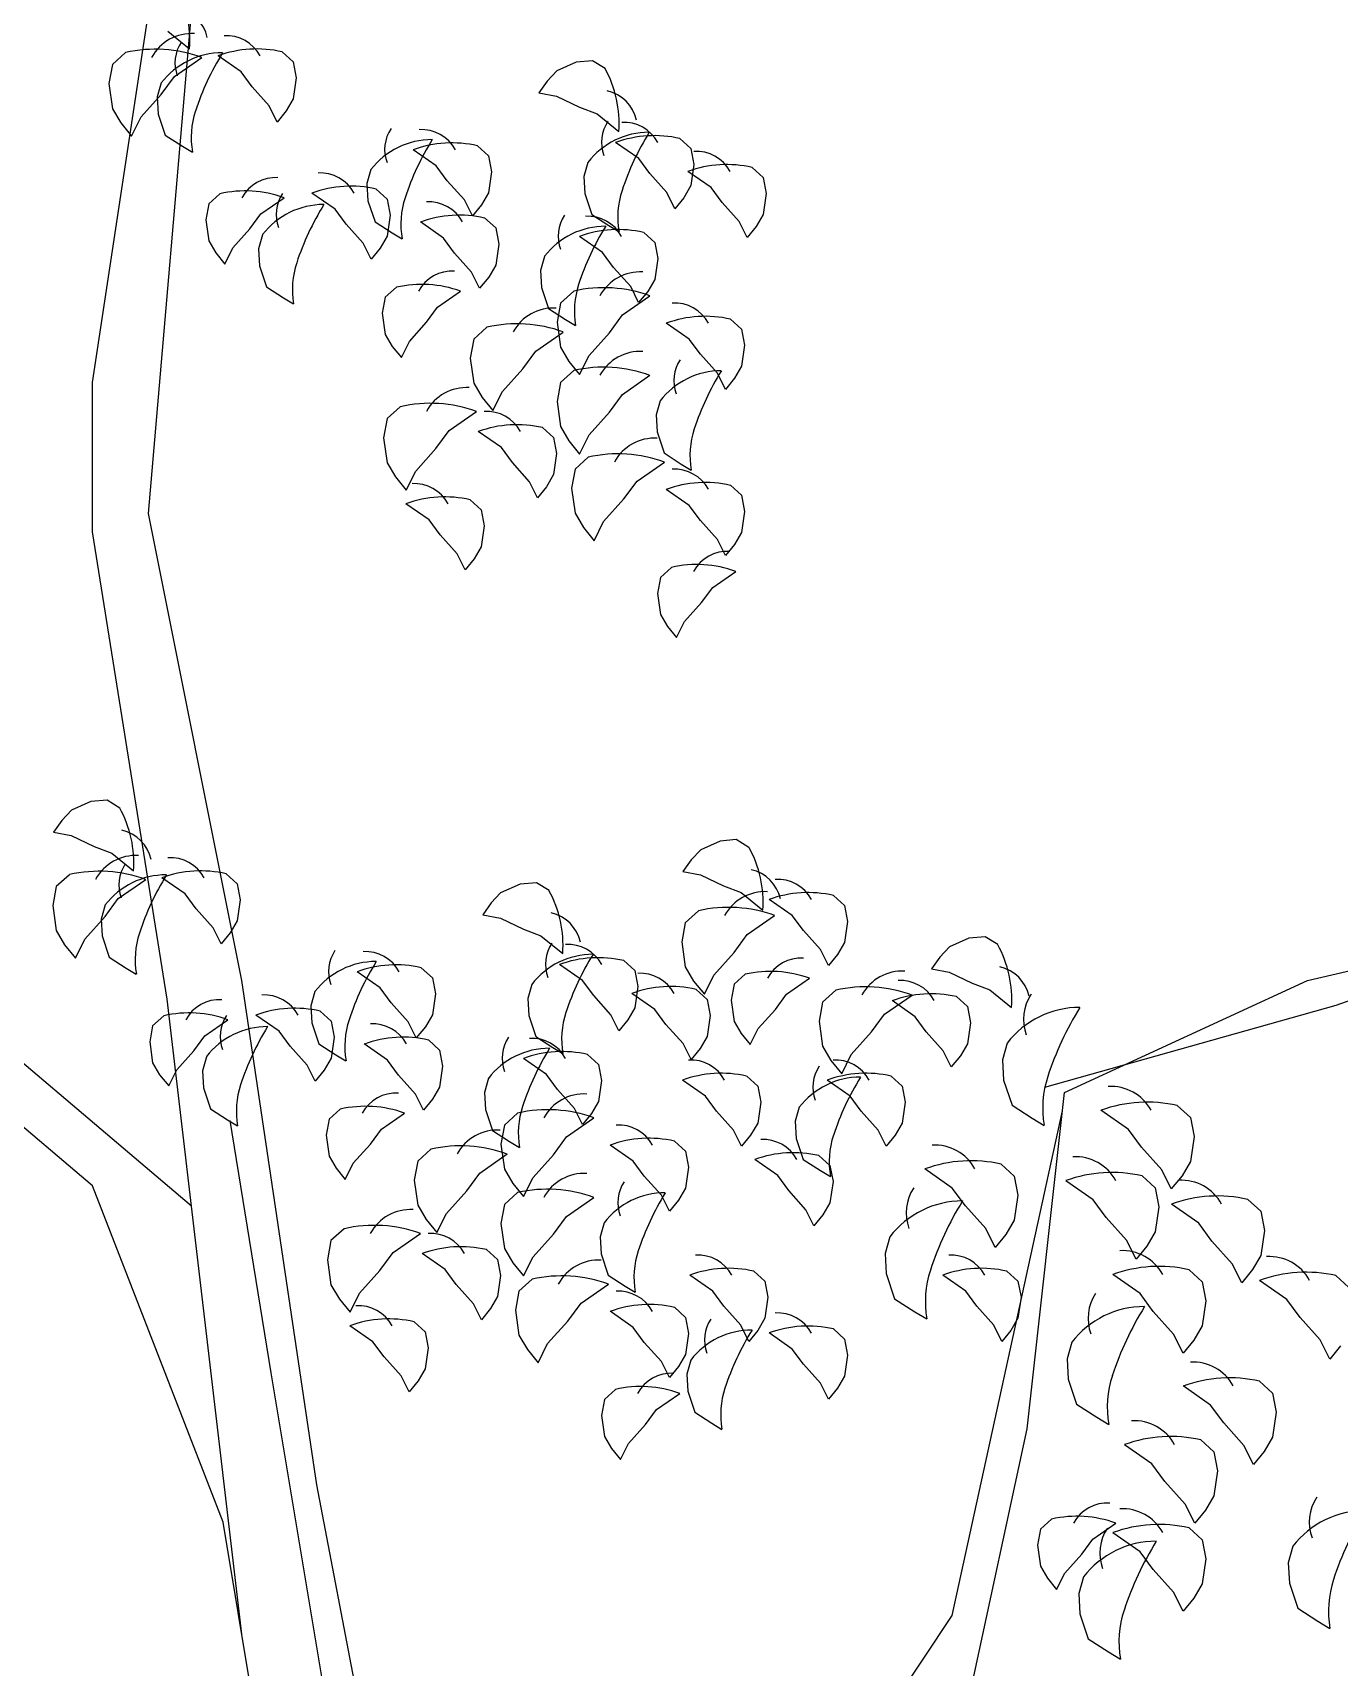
# Model space of a CAD drawing. Header units: millimetres. Extents: x 61831 to 121408, y 302 to 24841.
# Drawn here: x 72139 to 73778, y 5727 to 7778 of the extents above; entities that cross this region are included whole.
import ezdxf

# ---------------------------------------------------------------- set-up
doc = ezdxf.new("R2010")
doc.units = ezdxf.units.MM

# ---------------------------------------------------------------- blocks, each defined once
blk = doc.blocks.new('A$C09CF175E')
at = {"color": 45}
for p, q in [((1978.5, 4080.9), (2095.8, 4854.1)), ((2048.9, 3916.9), (2119.2, 4737)), ((1978.5, 3893.5), (1978.5, 4080.9)), ((2166.1, 3331.1), (2048.9, 3916.9)), ((2072.3, 3307.7), (1978.5, 3893.5)), ((3502.6, 3331.1), (4206, 3495.1)), ((1978.5, 3073.4), (1509.6, 3471.7)), ((2102.9, 3048), (1603.4, 3471.7)), ((3538.7, 3300), (3864, 3415.4)), ((2259.9, 2698.5), (2166.1, 3331.1)), ((3197.8, 3190.5), (3502.6, 3331.1)), ((2166.1, 2511), (2072.3, 3307.7)), ((3173.2, 3197.2), (3538.7, 3300)), ((3150.9, 2768.8), (3197.8, 3190.5)), ((3057.1, 2534.5), (3195.2, 3167.4)), ((2202.8, 2838.9), (2151.3, 3155.3)), ((2142.6, 2651.6), (1978.5, 3073.4)), ((2276.5, 2397.4), (2202.8, 2838.9)), ((3080.5, 2440.7), (3150.9, 2768.8)), ((2387.9, 2032.8), (2259.9, 2698.5)), ((2236.4, 2089.3), (2142.6, 2651.6)), ((2869.5, 2253.3), (3057.1, 2534.5))]:
    blk.add_line(p, q, dxfattribs=at)
at = {"color": 74}
for p, q in [((2073.2, 4521.7), (2100.5, 4499.4)), ((2020, 4494.7), (2003.6, 4479.7)), ((2165, 4470.6), (2136.1, 4490.7)), ((2216.6, 4495.8), (2230.5, 4483.2)), ((2003.6, 4479.7), (1999.1, 4455.8)), ((2081.3, 4464.8), (2115.7, 4488.7)), ((2178.9, 4451.7), (2165, 4470.6)), ((2230.5, 4483.2), (2234.3, 4463.1)), ((2560.9, 4471.7), (2548.8, 4459.1)), ((2585.3, 4482.6), (2560.9, 4471.7)), ((2605.7, 4484.5), (2585.3, 4482.6)), ((2621.6, 4474.7), (2605.7, 4484.5)), ((1999.1, 4455.8), (2003.6, 4424.4)), ((2064.9, 4456.7), (2059.9, 4439.1)), ((2064.9, 4442.4), (2081.3, 4464.8)), ((2200.3, 4427.8), (2178.9, 4451.7)), ((2234.3, 4463.1), (2230.5, 4436.7)), ((2548.8, 4459.1), (2538.7, 4444.4)), ((2039.5, 4414), (2064.9, 4442.4)), ((2059.9, 4439.1), (2061.2, 4417.7)), ((2230.5, 4436.7), (2221.7, 4421.6)), ((2538.7, 4444.4), (2560.8, 4440.3)), ((2560.8, 4440.3), (2589.6, 4426.3)), ((2003.6, 4424.4), (2014, 4406.5)), ((2027.5, 4390.1), (2039.5, 4414)), ((2061.2, 4417.7), (2070, 4391.3)), ((2210.3, 4407.7), (2200.3, 4427.8)), ((2221.7, 4421.6), (2210.3, 4407.7)), ((2589.6, 4426.3), (2611.6, 4418.1)), ((2611.6, 4418.1), (2638.9, 4395.8)), ((2014, 4406.5), (2027.5, 4390.1)), ((2070, 4391.3), (2091.4, 4377.5)), ((2091.4, 4377.5), (2104, 4369.9)), ((2409.9, 4352.8), (2380.9, 4372.9)), ((2461.5, 4378), (2475.3, 4365.4)), ((2663.8, 4361.9), (2634.8, 4382)), ((2715.4, 4387), (2729.2, 4374.5)), ((2729.2, 4374.5), (2733, 4354.3)), ((2327.9, 4348), (2322.9, 4330.4)), ((2423.7, 4333.9), (2409.9, 4352.8)), ((2475.3, 4365.4), (2479.1, 4345.3)), ((2600, 4357), (2594.9, 4339.4)), ((2677.6, 4343), (2663.8, 4361.9)), ((2733, 4354.3), (2729.2, 4327.9)), ((2806.1, 4350.8), (2819.9, 4338.2)), ((2322.9, 4330.4), (2324.1, 4309)), ((2445.1, 4310), (2423.7, 4333.9)), ((2479.1, 4345.3), (2475.3, 4318.8)), ((2594.9, 4339.4), (2596.2, 4318)), ((2699, 4319.1), (2677.6, 4343)), ((2729.2, 4327.9), (2720.4, 4312.8)), ((2754.5, 4325.6), (2725.5, 4345.8)), ((2819.9, 4338.2), (2823.7, 4318.1)), ((2138.3, 4317.7), (2124.5, 4305.1)), ((2189.9, 4292.6), (2218.9, 4312.7)), ((2282.9, 4298.4), (2253.9, 4318.6)), ((2324.1, 4309), (2333, 4282.6)), ((2334.5, 4323.6), (2348.4, 4311)), ((2348.4, 4311), (2352.1, 4290.9)), ((2455.2, 4289.9), (2445.1, 4310)), ((2475.3, 4318.8), (2466.5, 4303.7)), ((2596.2, 4318), (2605, 4291.6)), ((2709.1, 4299), (2699, 4319.1)), ((2720.4, 4312.8), (2709.1, 4299)), ((2768.3, 4306.8), (2754.5, 4325.6)), ((2789.7, 4282.9), (2768.3, 4306.8)), ((2823.7, 4318.1), (2819.9, 4291.7)), ((2124.5, 4305.1), (2120.7, 4285)), ((2120.7, 4285), (2124.5, 4258.6)), ((2176.1, 4273.7), (2189.9, 4292.6)), ((2296.7, 4279.6), (2282.9, 4298.4)), ((2352.1, 4290.9), (2348.4, 4264.5)), ((2466.5, 4303.7), (2455.2, 4289.9)), ((2470.5, 4287.4), (2484.4, 4274.8)), ((2605, 4291.6), (2626.4, 4277.8)), ((2819.9, 4291.7), (2811.1, 4276.6)), ((2154.7, 4249.8), (2176.1, 4273.7)), ((2191.9, 4266.4), (2186.9, 4248.8)), ((2318.1, 4255.7), (2296.7, 4279.6)), ((2333, 4282.6), (2354.4, 4268.7)), ((2348.4, 4264.5), (2339.6, 4249.4)), ((2354.4, 4268.7), (2366.9, 4261.2)), ((2418.9, 4262.2), (2390, 4282.3)), ((2484.4, 4274.8), (2488.2, 4254.6)), ((2626.4, 4277.8), (2639, 4270.2)), ((2670, 4269.2), (2683.9, 4256.6)), ((2799.8, 4262.7), (2789.7, 4282.9)), ((2811.1, 4276.6), (2799.8, 4262.7)), ((2124.5, 4258.6), (2133.3, 4243.5)), ((2144.6, 4229.6), (2154.7, 4249.8)), ((2186.9, 4248.8), (2188.1, 4227.4)), ((2328.2, 4235.5), (2318.1, 4255.7)), ((2339.6, 4249.4), (2328.2, 4235.5)), ((2432.8, 4243.3), (2418.9, 4262.2)), ((2488.2, 4254.6), (2484.4, 4228.2)), ((2618.4, 4244.1), (2589.5, 4264.2)), ((2632.3, 4225.2), (2618.4, 4244.1)), ((2683.9, 4256.6), (2687.7, 4236.5)), ((2133.3, 4243.5), (2144.6, 4229.6)), ((2188.1, 4227.4), (2196.9, 4201)), ((2454.2, 4219.4), (2432.8, 4243.3)), ((2484.4, 4228.2), (2475.6, 4213.1)), ((2545.6, 4239.2), (2540.5, 4221.6)), ((2653.7, 4201.3), (2632.3, 4225.2)), ((2687.7, 4236.5), (2683.9, 4210.1)), ((2464.2, 4199.3), (2454.2, 4219.4)), ((2475.6, 4213.1), (2464.2, 4199.3)), ((2540.5, 4221.6), (2541.8, 4200.2)), ((2683.9, 4210.1), (2675.1, 4195)), ((2196.9, 4201), (2218.3, 4187.2)), ((2218.3, 4187.2), (2230.9, 4179.6)), ((2345.9, 4188), (2342.1, 4167.8)), ((2359.8, 4200.6), (2345.9, 4188)), ((2411.4, 4175.4), (2440.3, 4195.5)), ((2541.8, 4200.2), (2550.6, 4173.8)), ((2582.3, 4195.6), (2565.8, 4180.7)), ((2643.6, 4165.7), (2677.9, 4189.6)), ((2663.7, 4181.2), (2653.7, 4201.3)), ((2675.1, 4195), (2663.7, 4181.2)), ((2342.1, 4167.8), (2345.9, 4141.4)), ((2397.5, 4156.5), (2411.4, 4175.4)), ((2550.6, 4173.8), (2572, 4160)), ((2565.8, 4180.7), (2561.3, 4156.8)), ((2627.1, 4143.3), (2643.6, 4165.7)), ((2345.9, 4141.4), (2354.7, 4126.3)), ((2376.1, 4132.6), (2397.5, 4156.5)), ((2473.4, 4150.3), (2457, 4135.4)), ((2534.7, 4120.4), (2569.1, 4144.3)), ((2561.3, 4156.8), (2565.8, 4125.4)), ((2572, 4160), (2584.6, 4152.4)), ((2601.7, 4114.9), (2627.1, 4143.3)), ((2727.2, 4135.3), (2698.3, 4155.4)), ((2778.9, 4160.5), (2792.7, 4147.9)), ((2792.7, 4147.9), (2796.5, 4127.8)), ((2354.7, 4126.3), (2366.1, 4112.5)), ((2366.1, 4112.5), (2376.1, 4132.6)), ((2457, 4135.4), (2452.5, 4111.5)), ((2565.8, 4125.4), (2576.3, 4107.5)), ((2741.1, 4116.4), (2727.2, 4135.3)), ((2796.5, 4127.8), (2792.7, 4101.4)), ((2452.5, 4111.5), (2457, 4080.1)), ((2518.3, 4098), (2534.7, 4120.4)), ((2576.3, 4107.5), (2589.7, 4091)), ((2589.7, 4091), (2601.7, 4114.9)), ((2762.5, 4092.5), (2741.1, 4116.4)), ((2792.7, 4101.4), (2783.9, 4086.3)), ((2457, 4080.1), (2467.5, 4062.2)), ((2492.9, 4069.6), (2518.3, 4098)), ((2565.8, 4081), (2561.3, 4057.1)), ((2582.3, 4095.9), (2565.8, 4081)), ((2643.6, 4066.1), (2677.9, 4090)), ((2772.6, 4072.4), (2762.5, 4092.5)), ((2783.9, 4086.3), (2772.6, 4072.4)), ((2467.5, 4062.2), (2480.9, 4045.7)), ((2480.9, 4045.7), (2492.9, 4069.6)), ((2627.1, 4043.6), (2643.6, 4066.1)), ((2364.6, 4050.6), (2348.2, 4035.7)), ((2425.9, 4020.7), (2460.3, 4044.6)), ((2561.3, 4057.1), (2565.8, 4025.7)), ((2601.7, 4015.3), (2627.1, 4043.6)), ((2690.7, 4058), (2685.6, 4040.4)), ((2685.6, 4040.4), (2686.9, 4019)), ((2348.2, 4035.7), (2343.7, 4011.8)), ((2409.5, 3998.3), (2425.9, 4020.7)), ((2491.5, 3999.4), (2462.5, 4019.5)), ((2543.1, 4024.5), (2556.9, 4012)), ((2565.8, 4025.7), (2576.3, 4007.8)), ((2686.9, 4019), (2695.7, 3992.6)), ((2343.7, 4011.8), (2348.2, 3980.4)), ((2384.1, 3969.9), (2409.5, 3998.3)), ((2505.3, 3980.5), (2491.5, 3999.4)), ((2556.9, 4012), (2560.7, 3991.8)), ((2576.3, 4007.8), (2589.7, 3991.3)), ((2589.7, 3991.3), (2601.7, 4015.3)), ((2348.2, 3980.4), (2358.6, 3962.5)), ((2526.7, 3956.6), (2505.3, 3980.5)), ((2560.7, 3991.8), (2556.9, 3965.4)), ((2600.4, 3987.2), (2583.9, 3972.2)), ((2661.7, 3957.3), (2696.1, 3981.2)), ((2695.7, 3992.6), (2717.1, 3978.7)), ((2717.1, 3978.7), (2729.7, 3971.2)), ((2358.6, 3962.5), (2372.1, 3946)), ((2372.1, 3946), (2384.1, 3969.9)), ((2556.9, 3965.4), (2548.1, 3950.3)), ((2583.9, 3972.2), (2579.5, 3948.3)), ((2645.3, 3934.9), (2661.7, 3957.3)), ((2536.8, 3936.5), (2526.7, 3956.6)), ((2548.1, 3950.3), (2536.8, 3936.5)), ((2579.5, 3948.3), (2583.9, 3917)), ((2727.2, 3926.9), (2698.3, 3947)), ((2778.9, 3952.1), (2792.7, 3939.5)), ((2792.7, 3939.5), (2796.5, 3919.3)), ((2400.8, 3908.8), (2371.8, 3928.9)), ((2452.4, 3933.9), (2466.3, 3921.3)), ((2466.3, 3921.3), (2470, 3901.2)), ((2583.9, 3917), (2594.4, 3899)), ((2619.8, 3906.5), (2645.3, 3934.9)), ((2741.1, 3908), (2727.2, 3926.9)), ((2796.5, 3919.3), (2792.7, 3892.9)), ((2414.6, 3889.9), (2400.8, 3908.8)), ((2470, 3901.2), (2466.3, 3874.8)), ((2594.4, 3899), (2607.9, 3882.6)), ((2607.9, 3882.6), (2619.8, 3906.5)), ((2762.5, 3884.1), (2741.1, 3908)), ((2436, 3866), (2414.6, 3889.9)), ((2772.6, 3864), (2762.5, 3884.1)), ((2783.9, 3877.8), (2772.6, 3864)), ((2792.7, 3892.9), (2783.9, 3877.8)), ((2446.1, 3845.9), (2436, 3866)), ((2457.4, 3859.7), (2446.1, 3845.9)), ((2466.3, 3874.8), (2457.4, 3859.7)), ((2691.1, 3836.5), (2687.3, 3816.4)), ((2705, 3849.1), (2691.1, 3836.5)), ((2756.6, 3823.9), (2785.5, 3844.1)), ((2687.3, 3816.4), (2691.1, 3790)), ((2742.7, 3805.1), (2756.6, 3823.9)), ((2721.3, 3781.2), (2742.7, 3805.1)), ((2691.1, 3790), (2699.9, 3774.9)), ((2699.9, 3774.9), (2711.2, 3761)), ((2711.2, 3761), (2721.3, 3781.2)), ((1976.5, 3555.3), (1952.2, 3544.4)), ((1996.9, 3557.2), (1976.5, 3555.3)), ((2012.8, 3547.3), (1996.9, 3557.2)), ((1940.1, 3531.8), (1929.9, 3517.1)), ((1952.2, 3544.4), (1940.1, 3531.8)), ((1929.9, 3517.1), (1952, 3512.9)), ((1952, 3512.9), (1980.9, 3498.9)), ((2765.8, 3505.9), (2741.5, 3495)), ((2786.2, 3507.8), (2765.8, 3505.9)), ((2802.1, 3497.9), (2786.2, 3507.8)), ((1980.9, 3498.9), (2002.8, 3490.8)), ((2002.8, 3490.8), (2030.2, 3468.5)), ((2741.5, 3495), (2729.4, 3482.4)), ((2146.3, 3464.8), (2160.1, 3452.2)), ((2729.4, 3482.4), (2719.2, 3467.7)), ((2719.2, 3467.7), (2741.3, 3463.5)), ((1933.2, 3448.8), (1928.8, 3424.9)), ((1949.7, 3463.7), (1933.2, 3448.8)), ((2011, 3433.8), (2045.4, 3457.7)), ((2094.7, 3439.7), (2065.7, 3459.8)), ((2160.1, 3452.2), (2163.9, 3432.1)), ((2515, 3451.7), (2490.6, 3440.8)), ((2535.4, 3453.6), (2515, 3451.7)), ((2551.3, 3443.7), (2535.4, 3453.6)), ((2741.3, 3463.5), (2770.2, 3449.5)), ((2770.2, 3449.5), (2792.1, 3441.4)), ((1928.8, 3424.9), (1933.2, 3393.5)), ((1994.6, 3425.8), (1989.6, 3408.1)), ((1994.5, 3411.4), (2011, 3433.8)), ((2108.5, 3420.8), (2094.7, 3439.7)), ((2163.9, 3432.1), (2160.1, 3405.7)), ((2478.5, 3428.2), (2468.3, 3413.5)), ((2490.6, 3440.8), (2478.5, 3428.2)), ((2792.1, 3441.4), (2819.5, 3419.1)), ((2856.4, 3412.5), (2827.5, 3432.6)), ((2908, 3437.6), (2921.9, 3425)), ((2921.9, 3425), (2925.6, 3404.9)), ((1969.1, 3383), (1994.5, 3411.4)), ((1989.6, 3408.1), (1990.8, 3386.8)), ((2129.9, 3396.9), (2108.5, 3420.8)), ((2160.1, 3405.7), (2151.3, 3390.6)), ((2468.3, 3413.5), (2490.4, 3409.3)), ((2490.4, 3409.3), (2519.3, 3395.3)), ((2722.2, 3403.5), (2717.7, 3379.5)), ((2738.6, 3418.4), (2722.2, 3403.5)), ((2799.9, 3388.5), (2834.3, 3412.4)), ((2870.3, 3393.6), (2856.4, 3412.5)), ((2925.6, 3404.9), (2921.9, 3378.5)), ((1933.2, 3393.5), (1943.7, 3375.6)), ((1957.2, 3359.1), (1969.1, 3383)), ((1990.8, 3386.8), (1999.6, 3360.3)), ((2140, 3376.8), (2129.9, 3396.9)), ((2151.3, 3390.6), (2140, 3376.8)), ((2519.3, 3395.3), (2541.2, 3387.2)), ((2541.2, 3387.2), (2568.6, 3364.9)), ((2783.5, 3366.1), (2799.9, 3388.5)), ((2891.7, 3369.7), (2870.3, 3393.6)), ((3077.8, 3383.9), (3053.4, 3373)), ((3098.2, 3385.8), (3077.8, 3383.9)), ((3114.1, 3376), (3098.2, 3385.8)), ((1943.7, 3375.6), (1957.2, 3359.1)), ((2717.7, 3379.5), (2722.2, 3348.2)), ((2758.1, 3337.7), (2783.5, 3366.1)), ((2901.7, 3349.6), (2891.7, 3369.7)), ((2913.1, 3363.4), (2901.7, 3349.6)), ((2921.9, 3378.5), (2913.1, 3363.4)), ((3053.4, 3373), (3041.3, 3360.4)), ((1999.6, 3360.3), (2021, 3346.5)), ((2021, 3346.5), (2033.6, 3338.9)), ((2339.5, 3321.8), (2310.6, 3342)), ((2391.1, 3347), (2405, 3334.4)), ((2593.4, 3330.9), (2564.5, 3351)), ((2645, 3356.1), (2658.9, 3343.5)), ((2658.9, 3343.5), (2662.7, 3323.4)), ((2722.2, 3348.2), (2732.6, 3330.2)), ((3041.3, 3360.4), (3031.1, 3345.7)), ((3031.1, 3345.7), (3053.2, 3341.5)), ((2353.4, 3303), (2339.5, 3321.8)), ((2405, 3334.4), (2408.8, 3314.3)), ((2529.6, 3326.1), (2524.6, 3308.5)), ((2607.3, 3312), (2593.4, 3330.9)), ((2662.7, 3323.4), (2658.9, 3296.9)), ((2732.6, 3330.2), (2746.1, 3313.8)), ((2746.1, 3313.8), (2758.1, 3337.7)), ((2783.6, 3326.2), (2779.8, 3306.1)), ((2797.4, 3338.8), (2783.6, 3326.2)), ((2849.1, 3313.7), (2878, 3333.8)), ((3053.2, 3341.5), (3082.1, 3327.5)), ((3082.1, 3327.5), (3104.1, 3319.4)), ((2257.6, 3317), (2252.5, 3299.4)), ((2374.8, 3279.1), (2353.4, 3303)), ((2408.8, 3314.3), (2405, 3287.9)), ((2524.6, 3308.5), (2525.9, 3287.1)), ((2628.7, 3288.1), (2607.3, 3312)), ((2684.1, 3294.7), (2655.2, 3314.8)), ((2735.7, 3319.8), (2749.6, 3307.2)), ((2749.6, 3307.2), (2753.4, 3287.1)), ((2779.8, 3306.1), (2783.6, 3279.7)), ((2835.2, 3294.8), (2849.1, 3313.7)), ((2894.5, 3303.8), (2890, 3279.9)), ((2910.9, 3318.7), (2894.5, 3303.8)), ((2972.2, 3288.8), (3006.6, 3312.7)), ((3010.6, 3285.6), (2981.6, 3305.7)), ((3062.2, 3310.8), (3076, 3298.2)), ((3104.1, 3319.4), (3131.4, 3297.1)), ((2068, 3286.7), (2054.1, 3274.2)), ((2119.6, 3261.6), (2148.5, 3281.7)), ((2212.6, 3267.5), (2183.6, 3287.6)), ((2252.5, 3299.4), (2253.8, 3278)), ((2264.2, 3292.6), (2278, 3280.1)), ((2405, 3287.9), (2396.2, 3272.8)), ((2525.9, 3287.1), (2534.7, 3260.6)), ((2638.7, 3268), (2628.7, 3288.1)), ((2650.1, 3281.8), (2638.7, 3268)), ((2658.9, 3296.9), (2650.1, 3281.8)), ((2698, 3275.8), (2684.1, 3294.7)), ((2753.4, 3287.1), (2749.6, 3260.7)), ((2813.8, 3270.9), (2835.2, 3294.8)), ((2955.8, 3266.4), (2972.2, 3288.8)), ((3024.4, 3266.7), (3010.6, 3285.6)), ((3076, 3298.2), (3079.8, 3278)), ((2054.1, 3274.2), (2050.4, 3254)), ((2105.7, 3242.7), (2119.6, 3261.6)), ((2226.4, 3248.6), (2212.6, 3267.5)), ((2253.8, 3278), (2262.6, 3251.6)), ((2278, 3280.1), (2281.8, 3259.9)), ((2281.8, 3259.9), (2278, 3233.5)), ((2384.8, 3258.9), (2374.8, 3279.1)), ((2396.2, 3272.8), (2384.8, 3258.9)), ((2534.7, 3260.6), (2556.1, 3246.8)), ((2719.4, 3251.9), (2698, 3275.8)), ((2749.6, 3260.7), (2740.8, 3245.6)), ((2783.6, 3279.7), (2792.4, 3264.6)), ((2792.4, 3264.6), (2803.7, 3250.8)), ((2803.7, 3250.8), (2813.8, 3270.9)), ((2890, 3279.9), (2894.5, 3248.5)), ((2930.4, 3238), (2955.8, 3266.4)), ((3045.8, 3242.8), (3024.4, 3266.7)), ((3079.8, 3278), (3076, 3251.6)), ((2050.4, 3254), (2054.1, 3227.6)), ((2084.3, 3218.8), (2105.7, 3242.7)), ((2247.8, 3224.7), (2226.4, 3248.6)), ((2262.6, 3251.6), (2284, 3237.7)), ((2348.6, 3231.2), (2319.6, 3251.4)), ((2400.2, 3256.4), (2414, 3243.8)), ((2414, 3243.8), (2417.8, 3223.7)), ((2556.1, 3246.8), (2568.7, 3239.3)), ((2729.4, 3231.8), (2719.4, 3251.9)), ((2740.8, 3245.6), (2729.4, 3231.8)), ((2894.5, 3248.5), (2904.9, 3230.6)), ((3055.9, 3222.7), (3045.8, 3242.8)), ((3076, 3251.6), (3067.2, 3236.5)), ((3126, 3252.4), (3120, 3231.5)), ((2054.1, 3227.6), (2062.9, 3212.5)), ((2074.3, 3198.7), (2084.3, 3218.8)), ((2121.6, 3235.4), (2116.5, 3217.8)), ((2257.9, 3204.6), (2247.8, 3224.7)), ((2278, 3233.5), (2269.2, 3218.4)), ((2284, 3237.7), (2296.6, 3230.2)), ((2362.4, 3212.4), (2348.6, 3231.2)), ((2417.8, 3223.7), (2414, 3197.3)), ((2548.1, 3213.1), (2519.1, 3233.2)), ((2599.7, 3238.3), (2613.5, 3225.7)), ((2613.5, 3225.7), (2617.3, 3205.6)), ((2904.9, 3230.6), (2918.4, 3214.1)), ((2918.4, 3214.1), (2930.4, 3238)), ((3067.2, 3236.5), (3055.9, 3222.7)), ((3120, 3231.5), (3121.5, 3206.1)), ((2062.9, 3212.5), (2074.3, 3198.7)), ((2116.5, 3217.8), (2117.8, 3196.4)), ((2269.2, 3218.4), (2257.9, 3204.6)), ((2383.8, 3188.4), (2362.4, 3212.4)), ((2475.2, 3208.3), (2470.2, 3190.6)), ((2561.9, 3194.2), (2548.1, 3213.1)), ((2617.3, 3205.6), (2613.5, 3179.1)), ((2747.6, 3185.9), (2718.6, 3206)), ((2799.2, 3211.1), (2813.1, 3198.5)), ((2813.1, 3198.5), (2816.8, 3178.4)), ((2929, 3185.9), (2900, 3206)), ((2980.6, 3211.1), (2994.4, 3198.5)), ((2994.4, 3198.5), (2998.2, 3178.4)), ((3121.5, 3206.1), (3132, 3174.7)), ((2117.8, 3196.4), (2126.6, 3170)), ((2393.9, 3168.3), (2383.8, 3188.4)), ((2405.2, 3182.2), (2393.9, 3168.3)), ((2414, 3197.3), (2405.2, 3182.2)), ((2470.2, 3190.6), (2471.4, 3169.3)), ((2583.3, 3170.3), (2561.9, 3194.2)), ((2613.5, 3179.1), (2604.7, 3164)), ((2761.4, 3167), (2747.6, 3185.9)), ((2816.8, 3178.4), (2813.1, 3151.9)), ((2942.8, 3167), (2929, 3185.9)), ((2998.2, 3178.4), (2994.4, 3151.9)), ((2126.6, 3170), (2148, 3156.2)), ((2289.4, 3169.6), (2275.6, 3157)), ((2341, 3144.4), (2370, 3164.6)), ((2471.4, 3169.3), (2480.3, 3142.8)), ((2511.9, 3164.7), (2495.5, 3149.7)), ((2573.2, 3134.8), (2607.6, 3158.7)), ((2593.4, 3150.2), (2583.3, 3170.3)), ((2604.7, 3164), (2593.4, 3150.2)), ((2782.8, 3143.1), (2761.4, 3167)), ((2865.2, 3172), (2860.1, 3154.4)), ((2964.2, 3143.1), (2942.8, 3167)), ((3132, 3174.7), (3157.4, 3158.3)), ((3157.4, 3158.3), (3172.4, 3149.3)), ((3278, 3144.3), (3243.6, 3168.2)), ((3339.3, 3174.2), (3355.8, 3159.2)), ((3355.8, 3159.2), (3360.3, 3135.3)), ((2148, 3156.2), (2160.6, 3148.6)), ((2275.6, 3157), (2271.8, 3136.9)), ((2271.8, 3136.9), (2275.6, 3110.5)), ((2327.2, 3125.6), (2341, 3144.4)), ((2480.3, 3142.8), (2501.7, 3129)), ((2495.5, 3149.7), (2491, 3125.8)), ((2792.9, 3123), (2782.8, 3143.1)), ((2804.2, 3136.8), (2792.9, 3123)), ((2813.1, 3151.9), (2804.2, 3136.8)), ((2860.1, 3154.4), (2861.4, 3133)), ((2974.3, 3123), (2964.2, 3143.1)), ((2985.6, 3136.8), (2974.3, 3123)), ((2994.4, 3151.9), (2985.6, 3136.8)), ((3294.5, 3121.9), (3278, 3144.3)), ((2305.8, 3101.7), (2327.2, 3125.6)), ((2403.1, 3119.3), (2386.7, 3104.4)), ((2491, 3125.8), (2495.5, 3094.4)), ((2501.7, 3129), (2514.2, 3121.5)), ((2556.8, 3112.4), (2573.2, 3134.8)), ((2656.9, 3104.4), (2628, 3124.5)), ((2708.5, 3129.5), (2722.4, 3116.9)), ((2722.4, 3116.9), (2726.1, 3096.8)), ((2861.4, 3133), (2870.2, 3106.6)), ((3319.9, 3093.5), (3294.5, 3121.9)), ((3360.3, 3135.3), (3355.8, 3103.9)), ((2275.6, 3110.5), (2284.4, 3095.4)), ((2295.7, 3081.5), (2305.8, 3101.7)), ((2386.7, 3104.4), (2382.2, 3080.5)), ((2464.4, 3089.5), (2498.8, 3113.4)), ((2531.4, 3084), (2556.8, 3112.4)), ((2670.8, 3085.5), (2656.9, 3104.4)), ((2726.1, 3096.8), (2722.4, 3070.4)), ((2838.3, 3086.2), (2809.3, 3106.4)), ((2870.2, 3106.6), (2891.6, 3092.8)), ((2889.9, 3111.4), (2903.7, 3098.8)), ((2903.7, 3098.8), (2907.5, 3078.7)), ((3118.4, 3100.6), (3134.9, 3085.6)), ((3355.8, 3103.9), (3345.3, 3086)), ((2284.4, 3095.4), (2295.7, 3081.5)), ((2382.2, 3080.5), (2386.7, 3049.1)), ((2448, 3067), (2464.4, 3089.5)), ((2495.5, 3094.4), (2505.9, 3076.5)), ((2505.9, 3076.5), (2519.4, 3060.1)), ((2519.4, 3060.1), (2531.4, 3084)), ((2692.2, 3061.6), (2670.8, 3085.5)), ((2852.1, 3067.4), (2838.3, 3086.2)), ((2891.6, 3092.8), (2904.2, 3085.2)), ((2907.5, 3078.7), (2903.7, 3052.3)), ((3057.1, 3070.7), (3022.8, 3094.6)), ((3134.9, 3085.6), (3139.4, 3061.7)), ((3233.8, 3056), (3199.5, 3079.9)), ((3295.1, 3085.9), (3311.6, 3070.9)), ((3331.8, 3069.6), (3319.9, 3093.5)), ((3345.3, 3086), (3331.8, 3069.6)), ((2422.5, 3038.7), (2448, 3067)), ((2511.9, 3065), (2495.5, 3050)), ((2573.2, 3035.1), (2607.6, 3059)), ((2702.2, 3041.5), (2692.2, 3061.6)), ((2713.6, 3055.3), (2702.2, 3041.5)), ((2722.4, 3070.4), (2713.6, 3055.3)), ((2873.5, 3043.5), (2852.1, 3067.4)), ((3073.6, 3048.3), (3057.1, 3070.7)), ((3139.4, 3061.7), (3134.9, 3030.4)), ((3250.3, 3033.6), (3233.8, 3056)), ((3311.6, 3070.9), (3316.1, 3047)), ((3427.7, 3056.4), (3444.1, 3041.5)), ((2386.7, 3049.1), (2397.1, 3031.2)), ((2410.6, 3014.8), (2422.5, 3038.7)), ((2495.5, 3050), (2491, 3026.1)), ((2556.8, 3012.7), (2573.2, 3035.1)), ((2883.6, 3023.3), (2873.5, 3043.5)), ((2894.9, 3037.2), (2883.6, 3023.3)), ((2903.7, 3052.3), (2894.9, 3037.2)), ((3099, 3019.9), (3073.6, 3048.3)), ((3316.1, 3047), (3311.6, 3015.6)), ((3366.4, 3026.6), (3332, 3050.5)), ((3444.1, 3041.5), (3448.6, 3017.6)), ((2294.3, 3019.7), (2277.8, 3004.7)), ((2397.1, 3031.2), (2410.6, 3014.8)), ((2491, 3026.1), (2495.5, 2994.7)), ((2620.3, 3027), (2615.3, 3009.4)), ((3111, 2996), (3099, 3019.9)), ((3134.9, 3030.4), (3124.4, 3012.4)), ((3275.7, 3005.2), (3250.3, 3033.6)), ((3311.6, 3015.6), (3301.1, 2997.7)), ((3382.8, 3004.1), (3366.4, 3026.6)), ((3448.6, 3017.6), (3444.1, 2986.2)), ((2277.8, 3004.7), (2273.3, 2980.8)), ((2355.6, 2989.8), (2390, 3013.7)), ((2472.7, 2993.6), (2486.6, 2981)), ((2495.5, 2994.7), (2505.9, 2976.8)), ((2531.4, 2984.3), (2556.8, 3012.7)), ((2615.3, 3009.4), (2616.5, 2988)), ((2978.8, 3009.6), (2972.8, 2988.7)), ((3124.4, 3012.4), (3111, 2996)), ((3287.7, 2981.3), (3275.7, 3005.2)), ((3301.1, 2997.7), (3287.7, 2981.3)), ((3408.2, 2975.8), (3382.8, 3004.1)), ((2273.3, 2980.8), (2277.8, 2949.4)), ((2339.1, 2967.4), (2355.6, 2989.8)), ((2421.1, 2968.4), (2392.2, 2988.5)), ((2486.6, 2981), (2490.4, 2960.9)), ((2505.9, 2976.8), (2519.4, 2960.4)), ((2519.4, 2960.4), (2531.4, 2984.3)), ((2616.5, 2988), (2625.3, 2961.6)), ((2972.8, 2988.7), (2974.3, 2963.3)), ((3420.2, 2951.9), (3408.2, 2975.8)), ((3444.1, 2986.2), (3433.7, 2968.3)), ((2313.7, 2939), (2339.1, 2967.4)), ((2435, 2949.5), (2421.1, 2968.4)), ((2490.4, 2960.9), (2486.6, 2934.5)), ((2530.1, 2956.2), (2513.6, 2941.3)), ((2625.3, 2961.6), (2646.8, 2947.8)), ((2756.7, 2941.2), (2727.7, 2961.4)), ((2808.3, 2966.4), (2822.1, 2953.8)), ((2822.1, 2953.8), (2825.9, 2933.7)), ((2974.3, 2963.3), (2984.7, 2931.9)), ((3074, 2941.2), (3045.1, 2961.4)), ((3125.7, 2966.4), (3139.5, 2953.8)), ((3139.5, 2953.8), (3143.3, 2933.7)), ((3292.7, 2938.3), (3258.4, 2962.2)), ((3354.1, 2968.2), (3370.5, 2953.2)), ((3370.5, 2953.2), (3375, 2929.3)), ((3433.7, 2968.3), (3420.2, 2951.9)), ((3476.8, 2930.9), (3442.4, 2954.8)), ((3538.1, 2960.8), (3554.6, 2945.9)), ((2277.8, 2949.4), (2288.3, 2931.5)), ((2301.8, 2915.1), (2313.7, 2939)), ((2456.4, 2925.6), (2435, 2949.5)), ((2486.6, 2934.5), (2477.8, 2919.4)), ((2513.6, 2941.3), (2509.1, 2917.4)), ((2591.4, 2926.3), (2625.7, 2950.2)), ((2646.8, 2947.8), (2659.3, 2940.2)), ((2770.5, 2922.4), (2756.7, 2941.2)), ((2825.9, 2933.7), (2822.1, 2907.3)), ((2984.7, 2931.9), (3010.2, 2915.5)), ((3087.9, 2922.4), (3074, 2941.2)), ((3143.3, 2933.7), (3139.5, 2907.3)), ((3309.2, 2915.9), (3292.7, 2938.3)), ((2288.3, 2931.5), (2301.8, 2915.1)), ((2466.5, 2905.5), (2456.4, 2925.6)), ((2477.8, 2919.4), (2466.5, 2905.5)), ((2509.1, 2917.4), (2513.6, 2886)), ((2574.9, 2903.9), (2591.4, 2926.3)), ((2656.9, 2895.9), (2628, 2916.1)), ((2708.5, 2921.1), (2722.4, 2908.5)), ((2791.9, 2898.5), (2770.5, 2922.4)), ((3010.2, 2915.5), (3025.1, 2906.5)), ((3109.3, 2898.5), (3087.9, 2922.4)), ((3334.6, 2887.5), (3309.2, 2915.9)), ((3375, 2929.3), (3370.5, 2897.9)), ((3493.3, 2908.5), (3476.8, 2930.9)), ((2330.4, 2877.8), (2301.5, 2897.9)), ((2382.1, 2903), (2395.9, 2890.4)), ((2549.5, 2875.5), (2574.9, 2903.9)), ((2670.8, 2877.1), (2656.9, 2895.9)), ((2722.4, 2908.5), (2726.1, 2888.4)), ((2802, 2878.3), (2791.9, 2898.5)), ((2813.3, 2892.2), (2802, 2878.3)), ((2822.1, 2907.3), (2813.3, 2892.2)), ((2908, 2893.9), (2921.9, 2881.3)), ((3119.4, 2878.3), (3109.3, 2898.5)), ((3130.7, 2892.2), (3119.4, 2878.3)), ((3139.5, 2907.3), (3130.7, 2892.2)), ((3370.5, 2897.9), (3360, 2880)), ((3518.7, 2880.1), (3493.3, 2908.5)), ((2344.3, 2858.9), (2330.4, 2877.8)), ((2395.9, 2890.4), (2399.7, 2870.3)), ((2399.7, 2870.3), (2395.9, 2843.8)), ((2513.6, 2886), (2524.1, 2868.1)), ((2537.5, 2851.6), (2549.5, 2875.5)), ((2692.2, 2853.1), (2670.8, 2877.1)), ((2726.1, 2888.4), (2722.4, 2862)), ((2856.4, 2868.7), (2827.5, 2888.9)), ((2921.9, 2881.3), (2925.6, 2861.2)), ((3207, 2877.2), (3201, 2856.3)), ((3346.6, 2863.6), (3334.6, 2887.5)), ((3360, 2880), (3346.6, 2863.6)), ((3530.6, 2856.2), (3518.7, 2880.1)), ((3544.1, 2872.6), (3530.6, 2856.2)), ((2365.7, 2835), (2344.3, 2858.9)), ((2524.1, 2868.1), (2537.5, 2851.6)), ((2702.2, 2833), (2692.2, 2853.1)), ((2722.4, 2862), (2713.6, 2846.9)), ((2729.1, 2854.8), (2724.1, 2837.2)), ((2870.3, 2849.9), (2856.4, 2868.7)), ((2891.7, 2826), (2870.3, 2849.9)), ((2925.6, 2861.2), (2921.9, 2834.8)), ((3201, 2856.3), (3202.5, 2830.9)), ((2375.8, 2814.9), (2365.7, 2835)), ((2395.9, 2843.8), (2387.1, 2828.7)), ((2713.6, 2846.9), (2702.2, 2833)), ((2724.1, 2837.2), (2725.4, 2815.8)), ((2921.9, 2834.8), (2913.1, 2819.7)), ((3202.5, 2830.9), (3213, 2799.5)), ((2387.1, 2828.7), (2375.8, 2814.9)), ((2634.6, 2818.1), (2620.8, 2805.5)), ((2686.2, 2793), (2715.2, 2813.1)), ((2725.4, 2815.8), (2734.2, 2789.4)), ((2901.7, 2805.8), (2891.7, 2826)), ((2913.1, 2819.7), (2901.7, 2805.8)), ((3381.1, 2798.5), (3346.7, 2822.4)), ((3442.4, 2828.4), (3458.8, 2813.4)), ((3458.8, 2813.4), (3463.3, 2789.5)), ((2620.8, 2805.5), (2617, 2785.4)), ((2672.4, 2774.1), (2686.2, 2793)), ((2734.2, 2789.4), (2755.6, 2775.6)), ((3213, 2799.5), (3238.4, 2783.1)), ((3397.5, 2776.1), (3381.1, 2798.5)), ((3463.3, 2789.5), (3458.8, 2758.1)), ((2617, 2785.4), (2620.8, 2759)), ((2651, 2750.2), (2672.4, 2774.1)), ((2755.6, 2775.6), (2768.2, 2768)), ((3238.4, 2783.1), (3253.4, 2774.1)), ((3423, 2747.7), (3397.5, 2776.1)), ((2620.8, 2759), (2629.6, 2743.9)), ((2640.9, 2730.1), (2651, 2750.2)), ((3307.5, 2724.9), (3273.1, 2748.8)), ((3368.8, 2754.8), (3385.2, 2739.8)), ((3434.9, 2723.8), (3423, 2747.7)), ((3458.8, 2758.1), (3448.4, 2740.2)), ((2629.6, 2743.9), (2640.9, 2730.1)), ((3385.2, 2739.8), (3389.7, 2715.9)), ((3448.4, 2740.2), (3434.9, 2723.8)), ((3323.9, 2702.5), (3307.5, 2724.9)), ((3389.7, 2715.9), (3385.2, 2684.6)), ((3349.3, 2674.1), (3323.9, 2702.5)), ((3361.3, 2650.2), (3349.3, 2674.1)), ((3374.8, 2666.6), (3361.3, 2650.2)), ((3385.2, 2684.6), (3374.8, 2666.6)), ((3181.7, 2655.4), (3167.9, 2642.8)), ((3233.3, 2630.2), (3262.3, 2650.4)), ((3167.9, 2642.8), (3164.1, 2622.7)), ((3219.5, 2611.4), (3233.3, 2630.2)), ((3292.7, 2614.5), (3258.4, 2638.4)), ((3354.1, 2644.4), (3370.5, 2629.5)), ((3370.5, 2629.5), (3375, 2605.6)), ((3164.1, 2622.7), (3167.9, 2596.3)), ((3198.1, 2587.5), (3219.5, 2611.4)), ((3309.2, 2592.1), (3292.7, 2614.5)), ((3375, 2605.6), (3370.5, 2574.2)), ((3484.4, 2621.5), (3478.4, 2600.6)), ((3167.9, 2596.3), (3176.7, 2581.2)), ((3188, 2567.3), (3198.1, 2587.5)), ((3334.6, 2563.7), (3309.2, 2592.1)), ((3478.4, 2600.6), (3479.9, 2575.2)), ((3176.7, 2581.2), (3188, 2567.3)), ((3221.7, 2582.9), (3215.7, 2562)), ((3346.6, 2539.8), (3334.6, 2563.7)), ((3370.5, 2574.2), (3360, 2556.3)), ((3479.9, 2575.2), (3490.4, 2543.8)), ((3215.7, 2562), (3217.2, 2536.6)), ((3360, 2556.3), (3346.6, 2539.8)), ((3490.4, 2543.8), (3515.8, 2527.4)), ((3217.2, 2536.6), (3227.7, 2505.2)), ((3515.8, 2527.4), (3530.8, 2518.4)), ((3227.7, 2505.2), (3253.1, 2488.8)), ((3253.1, 2488.8), (3268.1, 2479.8))]:
    blk.add_line(p, q, dxfattribs=at)
for centre, radius, start, end in [((1958.8, 4509.7), 142, 355.8728, 28.8905), ((2075.3, 4503), 48.5, 12.6587, 77.3289), ((2103.4, 4461.1), 57.6, 86.7031, 151.3733), ((2146.4, 4467.5), 48.5, 28.6267, 93.2969), ((2057.8, 4330.3), 168.7, 69.9172, 102.9349), ((2141.7, 4397.5), 97, 90, 142.3456), ((2129.4, 4482), 47.3, 146.2055, 200.3658), ((2433.9, 4313.9), 343.4, 148.2926, 161.7522), ((2184.8, 4357.3), 142, 77.0651, 110.0828), ((2497.2, 4406.1), 142, 355.8728, 28.8905), ((2613.7, 4399.4), 48.5, 12.6587, 77.3289), ((2208.8, 4388.2), 106.4, 161.7522, 189.8723), ((2664.5, 4382.3), 47.3, 146.2055, 200.3658), ((2392.4, 4373.2), 47.3, 146.2055, 200.3658), ((2391.2, 4349.7), 48.5, 28.6267, 93.2969), ((2676.8, 4297.8), 97, 90, 142.3456), ((2683.6, 4248.6), 142, 77.0651, 110.0828), ((2645.2, 4358.8), 48.5, 28.6267, 93.2969), ((2969, 4214.3), 343.4, 148.2926, 161.7522), ((2404.7, 4288.7), 97, 90, 142.3456), ((2696.9, 4205.2), 343.4, 148.2926, 161.7522), ((2429.7, 4239.5), 142, 77.0651, 110.0828), ((2735.8, 4322.5), 48.5, 28.6267, 93.2969), ((2774.3, 4212.3), 142, 77.0651, 110.0828), ((2208.5, 4289.5), 48.5, 86.7031, 151.3733), ((2302.7, 4185.2), 142, 77.0651, 110.0828), ((2264.3, 4295.4), 48.5, 28.6267, 93.2969), ((2170.1, 4179.3), 142, 69.9172, 102.9349), ((2256.4, 4291.7), 47.3, 146.2055, 200.3658), ((2471.8, 4279.4), 106.4, 161.7522, 189.8723), ((2400.3, 4259.1), 48.5, 28.6267, 93.2969), ((2743.9, 4288.5), 106.4, 161.7522, 189.8723), ((2268.7, 4207.2), 97, 90, 142.3456), ((2560.9, 4123.6), 343.4, 148.2926, 161.7522), ((2438.7, 4148.9), 142, 77.0651, 110.0828), ((2610.1, 4264.5), 47.3, 146.2055, 200.3658), ((2599.8, 4241), 48.5, 28.6267, 93.2969), ((2622.4, 4180), 97, 90, 142.3456), ((2914.5, 4096.5), 343.4, 148.2926, 161.7522), ((2638.2, 4130.8), 142, 77.0651, 110.0828), ((2335.8, 4197.9), 106.4, 161.7522, 189.8723), ((2391.6, 4062.1), 142, 69.9172, 102.9349), ((2430, 4172.3), 48.5, 86.7031, 151.3733), ((2689.5, 4170.7), 106.4, 161.7522, 189.8723), ((2665.7, 4162.1), 57.6, 86.7031, 151.3733), ((2620, 4031.2), 168.7, 69.9172, 102.9349), ((2556.8, 4116.8), 57.6, 86.7031, 151.3733), ((2747.1, 4022), 142, 77.0651, 110.0828), ((2708.6, 4132.2), 48.5, 28.6267, 93.2969), ((2511.2, 3985.9), 168.7, 69.9172, 102.9349), ((2665.7, 4062.4), 57.6, 86.7031, 151.3733), ((2755.1, 4083.3), 47.3, 146.2055, 200.3658), ((2620, 3931.5), 168.7, 69.9172, 102.9349), ((2767.4, 3998.7), 97, 90, 142.3456), ((3059.6, 3915.2), 343.4, 148.2926, 161.7522), ((2448, 4017.1), 57.6, 86.7031, 151.3733), ((2402.4, 3886.2), 168.7, 69.9172, 102.9349), ((2472.9, 3996.3), 48.5, 28.6267, 93.2969), ((2511.3, 3886.1), 142, 77.0651, 110.0828), ((2834.5, 3989.4), 106.4, 161.7522, 189.8723), ((2683.8, 3953.6), 57.6, 86.7031, 151.3733), ((2638.2, 3822.8), 168.7, 69.9172, 102.9349), ((2708.6, 3923.8), 48.5, 28.6267, 93.2969), ((2420.6, 3795.5), 142, 77.0651, 110.0828), ((2382.2, 3905.7), 48.5, 28.6267, 93.2969), ((2747.1, 3813.6), 142, 77.0651, 110.0828), ((2775.2, 3820.8), 48.5, 86.7031, 151.3733), ((2736.7, 3710.7), 142, 69.9172, 102.9349), ((1888.5, 3478.7), 142, 355.8728, 28.8905), ((2005, 3472), 48.5, 12.6587, 77.3289), ((2033.1, 3430.2), 57.6, 86.7031, 151.3733), ((2677.8, 3429.3), 142, 355.8728, 28.8905), ((1987.4, 3299.3), 168.7, 69.9172, 102.9349), ((2059.1, 3451), 47.3, 146.2055, 200.3658), ((2114.5, 3326.4), 142, 77.0651, 110.0828), ((2076.1, 3436.6), 48.5, 28.6267, 93.2969), ((2794.3, 3422.6), 48.5, 12.6587, 77.3289), ((2071.4, 3366.5), 97, 90, 142.3456), ((2363.6, 3283), 343.4, 148.2926, 161.7522), ((2837.8, 3409.4), 48.5, 28.6267, 93.2969), ((2426.9, 3375.1), 142, 355.8728, 28.8905), ((2822, 3384.8), 57.6, 86.7031, 151.3733), ((2876.2, 3299.2), 142, 77.0651, 110.0828), ((2543.4, 3368.4), 48.5, 12.6587, 77.3289), ((2776.4, 3254), 168.7, 69.9172, 102.9349), ((2138.5, 3357.2), 106.4, 161.7522, 189.8723), ((2322.1, 3342.3), 47.3, 146.2055, 200.3658), ((2320.9, 3318.8), 48.5, 28.6267, 93.2969), ((2606.4, 3266.8), 97, 90, 142.3456), ((2594.1, 3351.3), 47.3, 146.2055, 200.3658), ((2574.8, 3327.8), 48.5, 28.6267, 93.2969), ((2898.6, 3183.3), 343.4, 148.2926, 161.7522), ((2989.7, 3307.3), 142, 355.8728, 28.8905), ((2334.4, 3257.8), 97, 90, 142.3456), ((2626.6, 3174.2), 343.4, 148.2926, 161.7522), ((2359.3, 3208.6), 142, 77.0651, 110.0828), ((2613.2, 3217.6), 142, 77.0651, 110.0828), ((2829.2, 3200.4), 142, 69.9172, 102.9349), ((2867.7, 3310.6), 48.5, 86.7031, 151.3733), ((2994.3, 3285.2), 57.6, 86.7031, 151.3733), ((3106.2, 3300.7), 48.5, 12.6587, 77.3289), ((2703.9, 3181.4), 142, 77.0651, 110.0828), ((2665.5, 3291.6), 48.5, 28.6267, 93.2969), ((2948.7, 3154.3), 168.7, 69.9172, 102.9349), ((2992, 3282.5), 48.5, 28.6267, 93.2969), ((2138.2, 3258.5), 48.5, 86.7031, 151.3733), ((2193.9, 3264.4), 48.5, 28.6267, 93.2969), ((3030.4, 3172.3), 142, 77.0651, 110.0828), ((3202.6, 3282.4), 56.2, 146.2055, 200.3658), ((2099.8, 3148.3), 142, 69.9172, 102.9349), ((2186, 3260.7), 47.3, 146.2055, 200.3658), ((2232.4, 3154.2), 142, 77.0651, 110.0828), ((2401.5, 3248.5), 106.4, 161.7522, 189.8723), ((2673.5, 3257.5), 106.4, 161.7522, 189.8723), ((3217.2, 3182.1), 115.2, 90, 142.3456), ((3564.2, 3082.9), 407.9, 148.2926, 161.7522), ((2198.4, 3176.2), 97, 90, 142.3456), ((2490.5, 3092.7), 343.4, 148.2926, 161.7522), ((2368.4, 3117.9), 142, 77.0651, 110.0828), ((2330, 3228.1), 48.5, 28.6267, 93.2969), ((2539.7, 3233.5), 47.3, 146.2055, 200.3658), ((2552, 3149), 97, 90, 142.3456), ((2844.2, 3065.5), 343.4, 148.2926, 161.7522), ((2567.9, 3099.8), 142, 77.0651, 110.0828), ((2529.5, 3210), 48.5, 28.6267, 93.2969), ((2729, 3182.8), 48.5, 28.6267, 93.2969), ((2929.6, 3197.3), 47.3, 146.2055, 200.3658), ((2910.3, 3182.8), 48.5, 28.6267, 93.2969), ((2265.5, 3166.9), 106.4, 161.7522, 189.8723), ((2767.4, 3072.6), 142, 77.0651, 110.0828), ((2942, 3112.8), 97, 90, 142.3456), ((2948.8, 3072.6), 142, 77.0651, 110.0828), ((3234.1, 3029.2), 343.4, 148.2926, 161.7522), ((3296.9, 3171), 126.4, 161.7522, 189.8723), ((2359.6, 3141.3), 48.5, 86.7031, 151.3733), ((2595.3, 3131.1), 57.6, 86.7031, 151.3733), ((3301.6, 3009.7), 168.7, 77.0651, 110.0828), ((3255.9, 3140.6), 57.6, 28.6267, 93.2969), ((2321.2, 3031.2), 142, 69.9172, 102.9349), ((2549.7, 3000.2), 168.7, 69.9172, 102.9349), ((2619.1, 3139.7), 106.4, 161.7522, 189.8723), ((2486.5, 3085.8), 57.6, 86.7031, 151.3733), ((2638.3, 3101.3), 48.5, 28.6267, 93.2969), ((3009.1, 3103.5), 106.4, 161.7522, 189.8723), ((2440.9, 2954.9), 168.7, 69.9172, 102.9349), ((2676.7, 2991.1), 142, 77.0651, 110.0828), ((2819.7, 3083.1), 48.5, 28.6267, 93.2969), ((3035, 3067), 57.6, 28.6267, 93.2969), ((2858.1, 2973), 142, 77.0651, 110.0828), ((3080.7, 2936.2), 168.7, 77.0651, 110.0828), ((3211.7, 3052.3), 57.6, 28.6267, 93.2969), ((2595.3, 3031.4), 57.6, 86.7031, 151.3733), ((2684.8, 3052.3), 47.3, 146.2055, 200.3658), ((3257.4, 2921.5), 168.7, 77.0651, 110.0828), ((3344.3, 3022.9), 57.6, 28.6267, 93.2969), ((2549.7, 2900.5), 168.7, 69.9172, 102.9349), ((2697.1, 2967.8), 97, 90, 142.3456), ((2989.3, 2884.2), 343.4, 148.2926, 161.7522), ((3055.4, 3039.6), 56.2, 146.2055, 200.3658), ((3389.9, 2892), 168.7, 77.0651, 110.0828), ((2377.7, 2986.1), 57.6, 86.7031, 151.3733), ((3070, 2939.3), 115.2, 90, 142.3456), ((3417, 2840.1), 407.9, 148.2926, 161.7522), ((2332, 2855.2), 168.7, 69.9172, 102.9349), ((2402.5, 2965.3), 48.5, 28.6267, 93.2969), ((2440.9, 2855.1), 142, 77.0651, 110.0828), ((2613.5, 2922.7), 57.6, 86.7031, 151.3733), ((2764.2, 2958.5), 106.4, 161.7522, 189.8723), ((2738, 2938.1), 48.5, 28.6267, 93.2969), ((3055.4, 2938.1), 48.5, 28.6267, 93.2969), ((3270.6, 2934.6), 57.6, 28.6267, 93.2969), ((3454.7, 2927.2), 57.6, 28.6267, 93.2969), ((2567.8, 2791.8), 168.7, 69.9172, 102.9349), ((2776.5, 2828), 142, 77.0651, 110.0828), ((3149.7, 2928.2), 126.4, 161.7522, 189.8723), ((3093.9, 2828), 142, 77.0651, 110.0828), ((3316.3, 2803.7), 168.7, 77.0651, 110.0828), ((3500.4, 2796.4), 168.7, 77.0651, 110.0828), ((2638.3, 2892.8), 48.5, 28.6267, 93.2969), ((3283.6, 2907.2), 56.2, 146.2055, 200.3658), ((2311.8, 2874.7), 48.5, 28.6267, 93.2969), ((2676.7, 2782.6), 142, 77.0651, 110.0828), ((2837.8, 2865.6), 48.5, 28.6267, 93.2969), ((3298.2, 2806.8), 115.2, 90, 142.3456), ((3645.2, 2707.6), 407.9, 148.2926, 161.7522), ((2350.3, 2764.5), 142, 77.0651, 110.0828), ((2805.9, 2795.6), 97, 90, 142.3456), ((2793.6, 2880.1), 47.3, 146.2055, 200.3658), ((3098.1, 2712.1), 343.4, 148.2926, 161.7522), ((2876.2, 2755.5), 142, 77.0651, 110.0828), ((3359, 2794.8), 57.6, 28.6267, 93.2969), ((2704.8, 2789.9), 48.5, 86.7031, 151.3733), ((3377.9, 2795.8), 126.4, 161.7522, 189.8723), ((3404.6, 2663.9), 168.7, 77.0651, 110.0828), ((2666.4, 2679.7), 142, 69.9172, 102.9349), ((2873, 2786.3), 106.4, 161.7522, 189.8723), ((3285.4, 2721.2), 57.6, 28.6267, 93.2969), ((3331, 2590.4), 168.7, 77.0651, 110.0828), ((3251.9, 2627.2), 48.5, 86.7031, 151.3733), ((3270.6, 2610.9), 57.6, 28.6267, 93.2969), ((3575.6, 2551.1), 115.2, 90, 142.3456), ((3561, 2651.5), 56.2, 146.2055, 200.3658), ((3922.6, 2451.9), 407.9, 148.2926, 161.7522), ((3213.5, 2517), 142, 69.9172, 102.9349), ((3316.3, 2480), 168.7, 77.0651, 110.0828), ((3312.9, 2512.5), 115.2, 90, 142.3456), ((3298.3, 2612.9), 56.2, 146.2055, 200.3658), ((3660, 2413.3), 407.9, 148.2926, 161.7522), ((3655.3, 2540.1), 126.4, 161.7522, 189.8723), ((3392.6, 2501.5), 126.4, 161.7522, 189.8723)]:
    blk.add_arc(centre, radius, start, end, dxfattribs=at)

msp = doc.modelspace()

# ---------------------------------------------------------------- block references
msp.add_blockref('A$C09CF175E', (70235.6, 3257.8))

doc.saveas('drawing.dxf')
